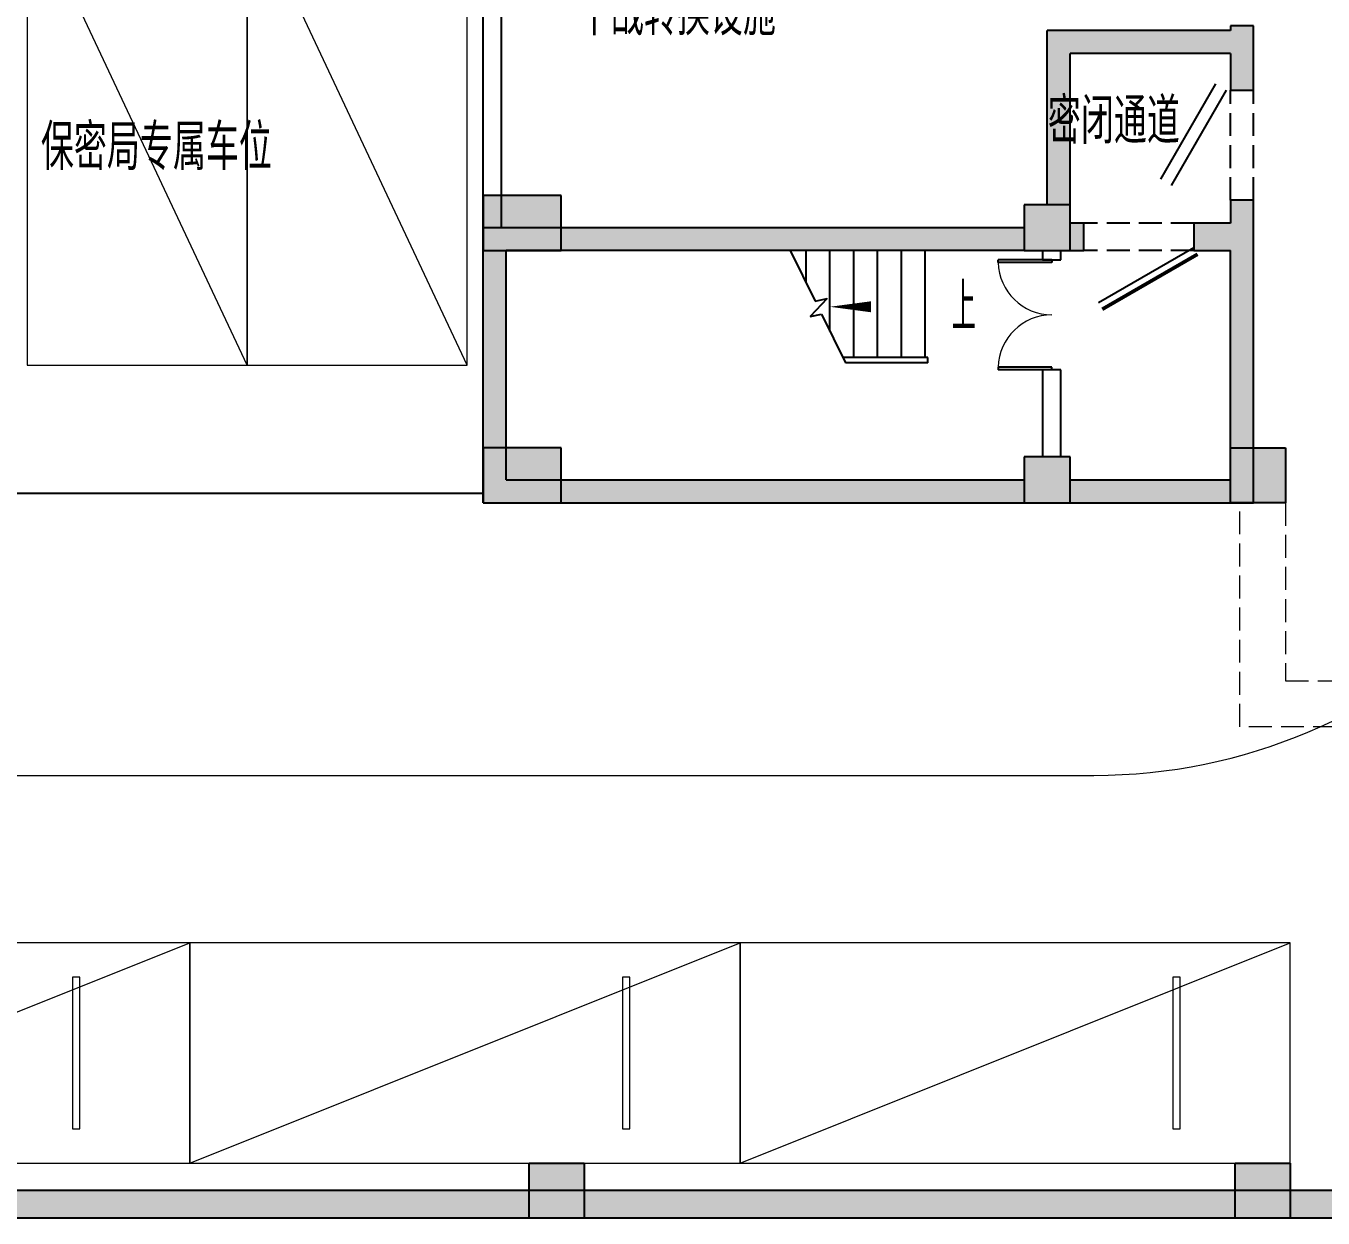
# Model space of a CAD drawing. Extents: x -70335 to 1144202, y 0 to 1100440.
# Drawn here: x 310255 to 324400, y 972357 to 985357 of the extents above; entities that cross this region are included whole.
import ezdxf

# ---------------------------------------------------------------- set-up
doc = ezdxf.new("R2010")
doc.units = 0
doc.header["$LTSCALE"] = 1000
doc.linetypes.add('DASH', pattern=[0.35, 0.25, -0.1])
for name, color, linetype in [('2-房间名称', 7, 'Continuous'), ('3-建筑', 7, 'Continuous'), ('3-淡显', 8, 'Continuous')]:
    doc.layers.add(name, color=color, linetype=linetype)
doc.layers.add('3-深度淡显', color=252, linetype='Continuous', lineweight=0)
doc.styles.add('A_DIM', font='simplex.shx', dxfattribs={"width": 0.7, "bigfont": 'gbcbig.shx'})
doc.styles.get("Standard").update_dxf_attribs({"font": 'gbenor.shx', "bigfont": 'gbcbig.shx'})

# ---------------------------------------------------------------- blocks, each defined once
blk = doc.blocks.new('$DorLib2D$00000193')
at = {"color": 0}
blk.add_line((-0.5, 0.1), (0.366, 0.6), dxfattribs=at)
at = {"color": 0, "const_width": 0.0333}
blk.add_lwpolyline([(-0.533, 0.158), (0.333, 0.658)], dxfattribs=at)
blk = doc.blocks.new('$DorLib2D$00000180')
at = {"color": 0}
for p, q in [((-0.557, 0.242), (0.309, 0.742)), ((-0.5, 0.143), (0.366, 0.643))]:
    blk.add_line(p, q, dxfattribs=at)
blk = doc.blocks.new('$DorLib2D$00000002')
for p, q in [((-0.5, 0), (-0.5, 0.4875)), ((-0.475, 0.4875), (-0.5, 0.4875)), ((-0.475, 0), (-0.475, 0.4875)), ((0.475, 0), (0.475, 0.4875)), ((0.475, 0.4875), (0.5, 0.4875)), ((0.5, 0), (0.5, 0.4875)), ((-0.5, 0), (-0.475, 0)), ((0.5, 0), (0.475, 0))]:
    blk.add_line(p, q)
at = {"lineweight": 13}
for centre, start, end in [((-0.4875, 0), 0, 88.53072), ((0.4875, 0), 91.46928, 180)]:
    blk.add_arc(centre, 0.4875, start, end, dxfattribs=at)

msp = doc.modelspace()

# ---------------------------------------------------------------- hatches: boundary and pattern name
at = {"layer": '3-淡显'}
for points in [[(323641.7, 985156.6), (323641.7, 985356.6), (323391.7, 985356.6), (323391.7, 985306.6), (323475, 985173.3)], [(323475, 985173.3), (323391.7, 985306.6), (321391.7, 985306.6), (321641.7, 985056.6), (323391.7, 985056.6)], [(321391.7, 983406.6), (321641.7, 983406.6), (321641.7, 985056.6), (321391.7, 985306.6)], [(323391.7, 985056.6), (323391.7, 984656.6), (323641.7, 984656.6), (323641.7, 985156.6), (323475, 985173.3)], [(321641.7, 982906.6), (321641.7, 983406.6), (321141.7, 983406.6), (321141.7, 982906.6)], [(323641.7, 983006.6), (323641.7, 983456.6), (323391.7, 983456.6), (323391.7, 983206.6), (323475, 983040)], [(321141.7, 982906.6), (321141.7, 983156.6), (315241.7, 983156.6), (315491.7, 982906.6)], [(315241.7, 980156.6), (315491.7, 980406.6), (315491.7, 982906.6), (315241.7, 983156.6)], [(321641.7, 983206.6), (321641.7, 982906.6), (321791.7, 982906.6), (321791.7, 983206.6)], [(323391.7, 983206.6), (322991.7, 983206.6), (322991.7, 982906.6), (323391.7, 982906.6), (323475, 983040)], [(323391.7, 980406.6), (323641.7, 980156.6), (323641.7, 983006.6), (323475, 983040), (323391.7, 982906.6)], [(321641.7, 980156.6), (321641.7, 980656.6), (321141.7, 980656.6), (321141.7, 980156.6)], [(321391.7, 980156.6), (321141.7, 980156.6), (321141.7, 980406.6), (315491.7, 980406.6), (315241.7, 980156.6)], [(321641.7, 980406.6), (321641.7, 980156.6), (321391.7, 980156.6), (323641.7, 980156.6), (323391.7, 980406.6)], [(299591.7, 972656.6), (299591.7, 972356.6), (339041.7, 972356.6), (338741.7, 972656.6)]]:
    msp.add_hatch(color=256, dxfattribs=at).paths.add_polyline_path(points)
h = msp.add_hatch(color=256, dxfattribs=at)
h.dxf.hatch_style = 1
h.paths.add_polyline_path([(315241.7, 982906.6), (316091.7, 982906.6), (316091.7, 983506.6), (315241.7, 983506.6)])
h = msp.add_hatch(color=256, dxfattribs=at)
h.dxf.hatch_style = 1
h.paths.add_polyline_path([(321141.7, 982906.6), (321641.7, 982906.6), (321641.7, 983406.6), (321141.7, 983406.6)])
h = msp.add_hatch(color=256, dxfattribs=at)
h.dxf.hatch_style = 1
h.paths.add_polyline_path([(321141.7, 982906.6), (321641.7, 982906.6), (321641.7, 983406.6), (321141.7, 983406.6)])
h = msp.add_hatch(color=256, dxfattribs=at)
h.dxf.hatch_style = 1
h.paths.add_polyline_path([(315241.7, 980156.6), (316091.7, 980156.6), (316091.7, 980756.6), (315241.7, 980756.6)])
h = msp.add_hatch(color=256, dxfattribs=at)
h.dxf.hatch_style = 1
h.paths.add_polyline_path([(323991.7, 980756.6), (323391.7, 980756.6), (323391.7, 980156.6), (323991.7, 980156.6)])
h = msp.add_hatch(color=256, dxfattribs=at)
h.dxf.hatch_style = 1
h.paths.add_polyline_path([(321141.7, 980156.6), (321641.7, 980156.6), (321641.7, 980656.6), (321141.7, 980656.6)])
h = msp.add_hatch(color=256, dxfattribs=at)
h.dxf.hatch_style = 1
h.paths.add_polyline_path([(321141.7, 980156.6), (321641.7, 980156.6), (321641.7, 980656.6), (321141.7, 980656.6)])
h = msp.add_hatch(color=256, dxfattribs=at)
h.dxf.hatch_style = 1
h.paths.add_polyline_path([(316341.7, 972956.6), (315741.7, 972956.6), (315741.7, 972356.6), (316341.7, 972356.6)])
h = msp.add_hatch(color=256, dxfattribs=at)
h.dxf.hatch_style = 1
h.paths.add_polyline_path([(324041.7, 972956.6), (323441.7, 972956.6), (323441.7, 972356.6), (324041.7, 972356.6)])

# ---------------------------------------------------------------- linework, layer by layer
at = {"layer": '3-建筑'}
for p, q in [((315241.7, 983156.6), (315241.7, 987056.6)), ((315441.7, 983156.6), (315441.7, 987056.6)), ((323641.7, 985356.6), (323391.7, 985356.6)), ((323391.7, 985356.6), (323391.7, 985306.6)), ((323641.7, 985156.6), (323641.7, 985356.6)), ((323391.7, 985306.6), (321391.7, 985306.6)), ((321391.7, 983406.6), (321391.7, 985306.6)), ((323641.7, 984656.6), (323641.7, 985156.6)), ((323391.7, 985056.6), (321641.7, 985056.6)), ((321641.7, 983406.6), (321641.7, 985056.6)), ((323391.7, 985056.6), (323391.7, 984656.6)), ((323391.7, 984656.6), (323641.7, 984656.6)), ((323641.7, 983456.6), (323391.7, 983456.6)), ((323391.7, 983456.6), (323391.7, 983206.6)), ((323641.7, 983006.6), (323641.7, 983456.6)), ((321141.7, 983156.6), (315241.7, 983156.6)), ((315241.7, 980156.6), (315241.7, 983156.6)), ((321791.7, 983206.6), (321641.7, 983206.6)), ((321791.7, 982906.6), (321791.7, 983206.6)), ((323391.7, 983206.6), (322991.7, 983206.6)), ((322991.7, 983206.6), (322991.7, 982906.6)), ((323641.7, 980156.6), (323641.7, 983006.6)), ((321141.7, 982906.6), (315491.7, 982906.6)), ((315491.7, 980406.6), (315491.7, 982906.6)), ((320061.7, 982906.6), (318590.4, 982906.6)), ((318590.4, 982906.6), (318860.8, 982356.8)), ((318761.7, 982558.4), (318761.7, 982906.6)), ((319021.7, 982029.9), (319021.7, 982906.6)), ((319281.7, 981741.6), (319281.7, 982906.6)), ((319541.7, 981741.6), (319541.7, 982906.6)), ((319801.7, 981741.6), (319801.7, 982906.6)), ((320061.7, 981741.6), (320061.7, 982906.6)), ((321341.7, 982906.6), (321341.7, 982806.6)), ((321341.7, 982806.6), (321541.7, 982806.6)), ((321541.7, 982806.6), (321541.7, 982906.6)), ((321641.7, 982906.6), (321791.7, 982906.6)), ((322991.7, 982906.6), (323391.7, 982906.6)), ((323391.7, 980406.6), (323391.7, 982906.6)), ((318993.3, 982383.1), (318807.1, 982188.9)), ((318860.8, 982356.8), (318993.3, 982383.1)), ((318807.1, 982188.9), (318931.4, 982213.5)), ((318931.4, 982213.5), (319193, 981681.6)), ((320091.7, 981741.6), (319163.5, 981741.6)), ((320061.7, 981681.6), (319193, 981681.6)), ((320091.7, 981681.6), (319193, 981681.6)), ((320091.7, 981681.6), (320091.7, 981741.6)), ((321541.7, 981606.6), (321341.7, 981606.6)), ((321341.7, 981606.6), (321341.7, 980656.6)), ((321541.7, 980656.6), (321541.7, 981606.6)), ((315491.7, 980406.6), (321141.7, 980406.6)), ((321641.7, 980406.6), (323391.7, 980406.6)), ((315241.7, 980256.6), (309941.7, 980256.6)), ((315241.7, 980156.6), (315241.7, 980356.6)), ((315241.7, 980156.6), (321141.7, 980156.6)), ((321641.7, 980156.6), (323641.7, 980156.6)), ((338741.7, 972656.6), (299591.7, 972656.6)), ((339041.7, 972356.6), (299591.7, 972356.6))]:
    msp.add_line(p, q, dxfattribs=at)
at = {"layer": '3-建筑', "linetype": 'DASH'}
for p, q in [((323391.7, 983456.6), (323391.7, 984656.6)), ((323641.7, 983456.6), (323641.7, 984656.6)), ((322991.7, 983206.6), (321791.7, 983206.6)), ((322991.7, 982906.6), (321791.7, 982906.6))]:
    msp.add_line(p, q, dxfattribs=at)
at = {"layer": '3-建筑'}
msp.add_lwpolyline([(320191.7, 982294.1, 0, 0, 0), (319021.7, 982294.1, 0, 120, 0), (319471.7, 982294.1, 0, 0, 0)], format="xyseb", dxfattribs=at)
at = {"layer": '3-淡显'}
for p, q in [((316091.7, 983506.6), (315241.7, 983506.6)), ((315241.7, 983506.6), (315241.7, 982906.6)), ((316091.7, 982906.6), (316091.7, 983506.6)), ((321641.7, 983406.6), (321141.7, 983406.6)), ((321141.7, 983406.6), (321141.7, 982906.6)), ((321641.7, 982906.6), (321641.7, 983406.6)), ((315241.7, 982906.6), (316091.7, 982906.6)), ((321141.7, 982906.6), (321641.7, 982906.6)), ((316091.7, 980756.6), (315241.7, 980756.6)), ((315241.7, 980756.6), (315241.7, 980156.6)), ((316091.7, 980156.6), (316091.7, 980756.6)), ((323391.7, 980756.6), (323991.7, 980756.6)), ((323391.7, 980156.6), (323391.7, 980756.6)), ((323991.7, 980756.6), (323991.7, 980156.6)), ((321641.7, 980656.6), (321141.7, 980656.6)), ((321141.7, 980656.6), (321141.7, 980156.6)), ((321641.7, 980156.6), (321641.7, 980656.6)), ((315241.7, 980156.6), (316091.7, 980156.6)), ((321141.7, 980156.6), (321641.7, 980156.6)), ((323991.7, 980156.6), (323391.7, 980156.6)), ((315741.7, 972956.6), (316341.7, 972956.6)), ((315741.7, 972356.6), (315741.7, 972956.6)), ((316341.7, 972956.6), (316341.7, 972356.6)), ((323441.7, 972956.6), (324041.7, 972956.6)), ((323441.7, 972356.6), (323441.7, 972956.6)), ((324041.7, 972956.6), (324041.7, 972356.6)), ((316341.7, 972356.6), (315741.7, 972356.6)), ((324041.7, 972356.6), (323441.7, 972356.6))]:
    msp.add_line(p, q, dxfattribs=at)
msp.add_lwpolyline([(339041.7, 972356.6), (229091.7, 972356.6)], dxfattribs=at)
at = {"layer": '3-深度淡显'}
for p, q in [((312668.1, 981656.6), (310268.1, 986756.6)), ((315068.1, 981656.6), (312668.1, 986756.6)), ((306041.7, 972956.6), (312041.7, 975356.6)), ((312041.7, 972956.6), (318041.7, 975356.6)), ((318041.7, 972956.6), (324041.7, 975356.6))]:
    msp.add_line(p, q, dxfattribs=at)
msp.add_lwpolyline([(245946.1, 1003726.7), (245942.7, 983182.6, 0.4142616), (251942.7, 977181.6), (321900, 977184.1)], format="xyb", dxfattribs=at)
for points in [[(312668.1, 986756.6), (310268.1, 986756.6), (310268.1, 981656.6), (312668.1, 981656.6)], [(315068.1, 986756.6), (312668.1, 986756.6), (312668.1, 981656.6), (315068.1, 981656.6)], [(312041.7, 972956.6), (312041.7, 975356.6), (306041.7, 975356.6), (306041.7, 972956.6)], [(318041.7, 972956.6), (318041.7, 975356.6), (312041.7, 975356.6), (312041.7, 972956.6)], [(324041.7, 972956.6), (324041.7, 975356.6), (318041.7, 975356.6), (318041.7, 972956.6)], [(310841.7, 973331.3), (310841.7, 974982), (310761.3, 974982), (310761.3, 973331.3)], [(316841.7, 973331.3), (316841.7, 974982), (316761.3, 974982), (316761.3, 973331.3)], [(322841.7, 973331.3), (322841.7, 974982), (322761.3, 974982), (322761.3, 973331.3)]]:
    msp.add_lwpolyline(points, close=True, dxfattribs=at)
at = {"layer": '3-深度淡显', "linetype": 'DASH'}
msp.add_lwpolyline([(323991.7, 980156.6), (323991.7, 978213.3), (328391.7, 978213.3), (328391.7, 977713.3), (323491.7, 977713.3), (323491.7, 977713.3), (323491.7, 980156.6)], dxfattribs=at)
at = {"layer": '3-深度淡显'}
msp.add_arc((321900, 983184.1), 6000, 270, 0, dxfattribs=at)

# ---------------------------------------------------------------- block references
at = {"layer": '3-建筑', "linetype": 'DASH', "yscale": 1200}
for name, p, xscale, zscale, rotation in [('$DorLib2D$00000180', (323516.7, 984056.6), -1200, -1200, 90.00000000866802), ('$DorLib2D$00000193', (322391.7, 983056.6), 1200, 1200, 179.9999999812983)]:
    msp.add_blockref(name, p, dxfattribs=dict(at, xscale=xscale, zscale=zscale, rotation=rotation))
at = {"layer": '3-建筑', "xscale": 1200, "yscale": 1200, "zscale": 200.0000000010477, "rotation": 90.00000000006791}
msp.add_blockref('$DorLib2D$00000002', (321441.7, 982206.6), dxfattribs=at)

# ---------------------------------------------------------------- texts
at = {"layer": '2-房间名称'}
for s, p in [('平战转换设施', (316273.2, 985254.5)), ('密闭通道', (321398.3, 984070.8)), ('保密局专属车位', (310417.8, 983785.6))]:
    msp.add_text(s, height=500, dxfattribs=at).set_placement(p)
at = {"layer": '3-建筑', "style": 'A_DIM', "width": 0.7}
msp.add_text('上', height=525, dxfattribs=at).set_placement((320349.2, 982031.6))

doc.saveas('drawing.dxf')
